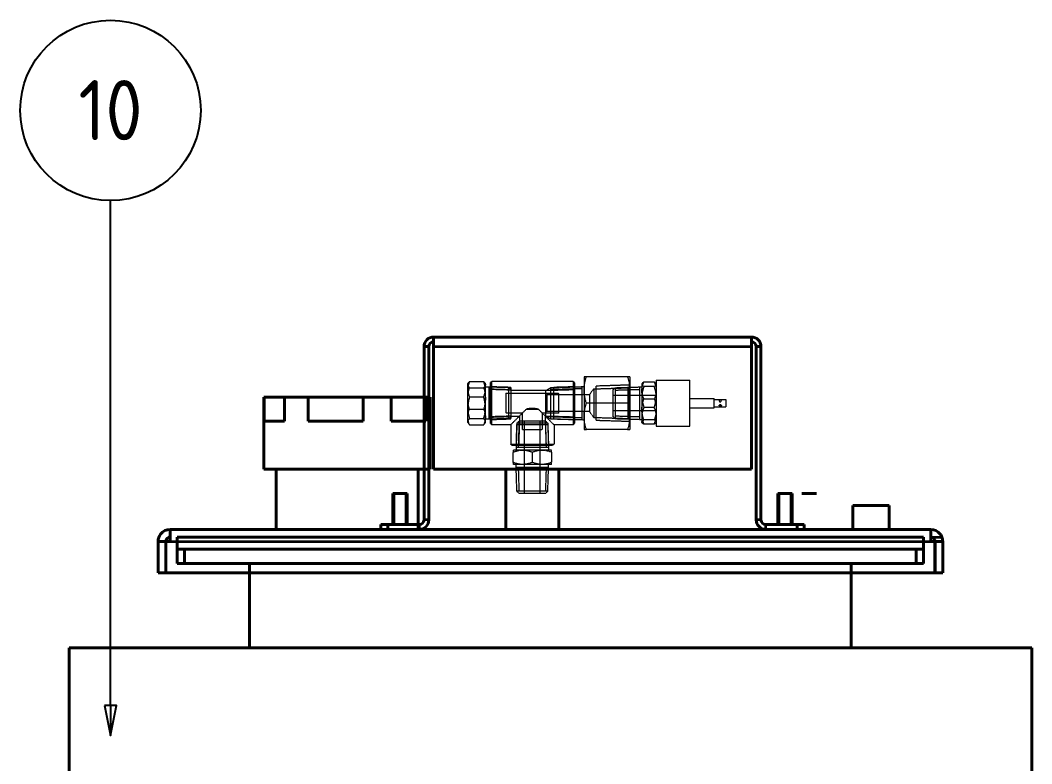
# Model space of a CAD drawing. Header units: millimetres. Extents: x 9486 to 14955, y -8999 to 1872.
# Drawn here: x 12359.9 to 12780.2, y -7666.6 to -7357.5 of the extents above; entities that cross this region are included whole.
import ezdxf

# ---------------------------------------------------------------- set-up
doc = ezdxf.new("R2010")
doc.units = ezdxf.units.MM
doc.linetypes.add('DASHED', pattern=[0.2067, 0.1654, -0.0413])
for name, color, linetype, lineweight in [('가려진 것(ISO)', 2, 'DASHED', 18), ('가시적인 것(ISO)', 3, 'Continuous', 40), ('가시적인 좁은 것(ISO)', 3, 'Continuous', 35), ('기호(ISO)', 5, 'Continuous', 25)]:
    doc.layers.add(name, color=color, linetype=linetype, lineweight=lineweight)
doc.styles.add('부품번호텍스트_PSTEK_POSCO', font='isocp.shx')

# ---------------------------------------------------------------- blocks, each defined once
blk = doc.blocks.new('A$C56A2788B')
at = {"layer": '가시적인 것(ISO)'}
for p, q in [((-83.5, 98), (48.5, 98)), ((-83.5, 98), (-83.5, 94)), ((48.5, 94), (48.5, 98)), ((-85.5, 94), (-87.5, 94)), ((-87.5, 94), (-87.5, 22)), ((-85.5, 22), (-85.5, 94)), ((-83.5, 43), (-83.5, 94)), ((48.5, 94), (48.5, 43)), ((52.5, 94), (50.5, 94)), ((50.5, 22), (50.5, 94)), ((52.5, 22), (52.5, 94)), ((51.82, 73), (50, 73)), ((50, 43), (50, 73)), ((51.82, 73), (66.16, 73)), ((51.82, 63), (51.82, 73)), ((66.16, 73), (66.16, 63)), ((77.73, 73), (66.16, 73)), ((77.73, 73), (100.64, 73)), ((77.73, 63), (77.73, 73)), ((100.64, 73), (100.64, 63)), ((110.41, 73), (100.64, 73)), ((110.41, 73), (118.98, 73)), ((110.41, 63), (110.41, 73)), ((118.98, 73), (118.98, 63)), ((119, 73), (118.98, 73)), ((119, 43), (119, 73)), ((51.82, 63), (66.16, 63)), ((77.73, 63), (100.64, 63)), ((110.41, 63), (118.98, 63)), ((48.5, 43), (-83.5, 43)), ((-3.5, 18), (-3.5, 43)), ((18.5, 18), (18.5, 43)), ((50, 43), (119, 43)), ((55, 18), (55, 43)), ((114, 18), (114, 43)), ((-94.5, 33), (-100.5, 33)), ((-100.5, 20), (-100.5, 33)), ((-94.5, 20), (-94.5, 33)), ((65.5, 33), (59.5, 33)), ((59.5, 20), (59.5, 33)), ((65.5, 20), (65.5, 33)), ((-125.7, 28), (-140.7, 28)), ((-140.7, 18), (-140.7, 28)), ((-125.7, 18), (-125.7, 28)), ((-158, 18), (158, 18)), ((-102.5, 20), (-105.5, 20)), ((-105.5, 20), (-105.5, 18)), ((-102.5, 18), (-102.5, 20)), ((-102.5, 20), (-89.5, 20)), ((67.5, 20), (54.5, 20)), ((70.5, 20), (67.5, 20)), ((67.5, 20), (67.5, 18)), ((70.5, 18), (70.5, 20)), ((-159.8, 13), (-163, 13)), ((-163, 13), (-163, 0)), ((-159.8, 0), (-159.8, 13)), ((-158, 13), (-159.73, 13)), ((-159.73, 13), (-159.73, 0)), ((159.73, 13), (158, 13)), ((159.73, 13), (159.73, 0)), ((159.8, 0), (159.8, 13)), ((159.8, 13), (163, 13)), ((163, 13), (163, 0)), ((-163, 0), (-159.8, 0)), ((159.73, 0), (-159.73, 0)), ((163, 0), (159.8, 0))]:
    blk.add_line(p, q, dxfattribs=at)
for centre, radius, start, end in [((-83.5, 94), 4, 90, 180), ((48.5, 94), 4, 0, 90), ((-83.5, 94), 2, 90, 180), ((48.5, 94), 2, 0, 90), ((-89.5, 22), 4, 270, 0), ((-89.5, 22), 2, 270, 0), ((54.5, 22), 4, 180, 270), ((54.5, 22), 2, 180, 270)]:
    blk.add_arc(centre, radius, start, end, dxfattribs=at)
for points, knots in [([(-158, 18), (-159.51, 18), (-160.99, 17.28), (-161.93, 16.1), (-162.24, 15.7), (-162.49, 15.27), (-162.66, 14.8)], [0, 0, 0, 0, 0.5750446, 0.5750446, 0.5750446, 0.7655534, 0.7655534, 0.7655534, 0.7655534]), ([(-158, 18), (-158, 17.71), (-158, 17.28), (-158, 16.1), (-158, 15.7), (-158, 15.27), (-158, 14.8)], [0, 0, 0, 0, 0.5750446, 0.5750446, 0.5750446, 0.7655534, 0.7655534, 0.7655534, 0.7655534]), ([(158, 18), (158, 17.71), (158, 17.28), (158, 16.1), (158, 15.7), (158, 15.27), (158, 14.8)], [0, 0, 0, 0, 0.5750446, 0.5750446, 0.5750446, 0.7655534, 0.7655534, 0.7655534, 0.7655534]), ([(158, 18), (159.51, 18), (160.99, 17.28), (161.93, 16.1), (162.62, 15.22), (163, 14.11), (163, 13)], [0, 0, 0, 0, 0.575045, 0.575045, 0.575045, 1, 1, 1, 1]), ([(-159.8, 13), (-159.8, 13.7), (-159.35, 14.38), (-158.71, 14.65), (-158.49, 14.75), (-158.24, 14.8), (-158, 14.8)], [-1, -1, -1, -1, -0.257621, -0.257621, -0.257621, 0, 0, 0, 0]), ([(159.8, 13), (159.8, 13.7), (159.35, 14.38), (158.71, 14.65), (158.49, 14.75), (158.24, 14.8), (158, 14.8)], [-1, -1, -1, -1, -0.257621, -0.257621, -0.257621, 0, 0, 0, 0])]:
    blk.add_open_spline(points, degree=3, knots=knots, dxfattribs=at)
for points in [[(-162.66, 14.8), (-162.89, 14.23), (-163, 13.61), (-163, 13)], [(-158, 14.8), (-158, 14.23), (-158, 13.61), (-158, 13)], [(158, 14.8), (158, 14.23), (158, 13.61), (158, 13)]]:
    blk.add_open_spline(points, degree=3, dxfattribs=at)
at = {"layer": '가시적인 좁은 것(ISO)'}
for p, q in [((48.5, 94), (-83.5, 94)), ((-99.9, 33), (-99.9, 20)), ((-95.1, 20), (-95.1, 33)), ((60.1, 33), (60.1, 20)), ((64.9, 20), (64.9, 33)), ((-87.5, 22), (-85.5, 22)), ((50.5, 22), (52.5, 22)), ((-89.5, 18), (-89.5, 20)), ((54.5, 20), (54.5, 18)), ((-158, 14.8), (-162.66, 14.8)), ((158, 13), (-158, 13))]:
    blk.add_line(p, q, dxfattribs=at)
blk = doc.blocks.new('A$C74B527A4')
at = {"layer": '가시적인 것(ISO)'}
for p, q in [((-200, -555.7), (-200, -31.2)), ((-200, -31.2), (200, -31.2)), ((200, -555.7), (200, -31.2))]:
    blk.add_line(p, q, dxfattribs=at)

msp = doc.modelspace()

# ---------------------------------------------------------------- linework, layer by layer
at = {"layer": '가려진 것(ISO)'}
for p, q in [((12594.198, -7505.689), (12594.198, -7511.189)), ((12612.216, -7505.689), (12595.181, -7505.689)), ((12613.198, -7505.689), (12613.198, -7511.189)), ((12545.864, -7508.689), (12546.047, -7508.373)), ((12545.864, -7508.992), (12545.864, -7508.689)), ((12545.864, -7514.731), (12545.864, -7508.992)), ((12546.579, -7507.732), (12552.473, -7507.732)), ((12553.198, -7508.708), (12553.005, -7508.373)), ((12553.198, -7524.67), (12553.198, -7508.708)), ((12562.981, -7510.27), (12553.198, -7509.965)), ((12554.761, -7523.364), (12554.761, -7510.013)), ((12555.198, -7508.189), (12555.698, -7507.689)), ((12555.198, -7508.189), (12555.198, -7525.189)), ((12563.806, -7510.149), (12555.198, -7509.88)), ((12555.698, -7507.689), (12555.698, -7525.689)), ((12589.698, -7507.689), (12555.698, -7507.689)), ((12563.806, -7510.149), (12563.806, -7523.228)), ((12580.288, -7510.232), (12594.198, -7509.798)), ((12590.198, -7509.88), (12581.59, -7510.149)), ((12581.59, -7523.228), (12581.59, -7510.149)), ((12589.698, -7507.689), (12589.698, -7525.689)), ((12590.198, -7508.189), (12589.698, -7507.689)), ((12590.198, -7508.189), (12590.198, -7525.189)), ((12593.205, -7509.829), (12593.205, -7523.548)), ((12613.198, -7509.157), (12599.192, -7509.595)), ((12599.192, -7523.783), (12599.192, -7509.595)), ((12607.082, -7510.27), (12618.198, -7509.923)), ((12612.561, -7510.307), (12613.198, -7509.939)), ((12612.982, -7507.809), (12613.198, -7507.684)), ((12612.982, -7507.809), (12612.982, -7525.569)), ((12613.198, -7507.934), (12612.982, -7507.809)), ((12617.203, -7509.954), (12617.203, -7523.424)), ((12618.198, -7508.689), (12618.303, -7508.54)), ((12618.198, -7508.689), (12618.198, -7511.445)), ((12623.332, -7507.957), (12619.065, -7507.957)), ((12623.332, -7509.713), (12619.065, -7509.713)), ((12624.198, -7508.689), (12624.094, -7508.54)), ((12624.198, -7507.189), (12624.198, -7526.189)), ((12624.198, -7507.189), (12638.198, -7507.189)), ((12638.198, -7526.189), (12638.198, -7507.189)), ((12546.579, -7510.253), (12552.473, -7510.253)), ((12552.473, -7514.168), (12546.579, -7514.168)), ((12562.981, -7511.126), (12554.761, -7510.87)), ((12563.806, -7511.278), (12555.198, -7511.009)), ((12561.698, -7512.566), (12561.698, -7520.812)), ((12561.698, -7512.566), (12583.698, -7512.566)), ((12562.981, -7523.108), (12562.981, -7510.27)), ((12563.864, -7511.154), (12562.981, -7510.27)), ((12563.806, -7511.329), (12581.59, -7511.329)), ((12563.864, -7522.224), (12563.864, -7511.154)), ((12578.198, -7511.439), (12580.288, -7510.232)), ((12578.198, -7511.439), (12578.198, -7521.939)), ((12578.698, -7513.189), (12578.198, -7512.689)), ((12578.698, -7513.189), (12578.698, -7520.189)), ((12596.43, -7513.189), (12578.698, -7513.189)), ((12580.288, -7510.232), (12580.288, -7523.145)), ((12593.205, -7510.686), (12580.288, -7511.089)), ((12581.59, -7511.278), (12590.198, -7511.009)), ((12583.698, -7520.812), (12583.698, -7512.566)), ((12594.198, -7511.189), (12594.198, -7522.189)), ((12596.43, -7513.189), (12598.198, -7510.755)), ((12596.43, -7513.189), (12596.43, -7520.189)), ((12598.198, -7510.755), (12612.561, -7510.307)), ((12598.198, -7510.755), (12598.198, -7522.623)), ((12606.198, -7511.154), (12607.082, -7510.27)), ((12606.198, -7511.154), (12606.198, -7522.224)), ((12624.198, -7513.439), (12606.198, -7513.439)), ((12607.082, -7510.27), (12607.082, -7523.108)), ((12607.082, -7510.27), (12607.082, -7523.108)), ((12617.203, -7511.083), (12607.082, -7511.399)), ((12612.561, -7523.071), (12612.561, -7510.307)), ((12613.198, -7511.189), (12613.198, -7522.189)), ((12618.198, -7511.445), (12618.198, -7519.299)), ((12545.864, -7522.428), (12545.864, -7514.731)), ((12612.216, -7516.689), (12595.181, -7516.689)), ((12619.065, -7514.933), (12623.332, -7514.933)), ((12623.332, -7518.445), (12619.065, -7518.445)), ((12638.198, -7514.689), (12648.198, -7514.689)), ((12648.198, -7518.689), (12648.198, -7514.689)), ((12648.198, -7515.189), (12653.198, -7515.189)), ((12648.198, -7518.189), (12653.198, -7518.189)), ((12653.198, -7518.189), (12653.198, -7515.189)), ((12545.864, -7524.689), (12545.864, -7522.428)), ((12546.579, -7519.21), (12552.473, -7519.21)), ((12554.761, -7522.508), (12562.981, -7522.251)), ((12563.806, -7522.099), (12555.198, -7522.368)), ((12568.575, -7520.812), (12561.698, -7520.812)), ((12563.864, -7522.224), (12562.981, -7523.108)), ((12568.575, -7520.812), (12563.698, -7525.689)), ((12563.806, -7522.048), (12567.339, -7522.048)), ((12567.339, -7522.048), (12567.339, -7525.581)), ((12570.198, -7519.189), (12568.575, -7520.812)), ((12568.575, -7527.689), (12568.575, -7520.812)), ((12570.198, -7519.189), (12575.198, -7519.189)), ((12575.198, -7519.189), (12576.822, -7520.812)), ((12576.822, -7520.812), (12576.822, -7527.689)), ((12583.698, -7520.812), (12576.822, -7520.812)), ((12581.698, -7525.689), (12576.822, -7520.812)), ((12578.058, -7522.048), (12578.058, -7525.581)), ((12578.058, -7522.048), (12581.59, -7522.048)), ((12578.698, -7520.189), (12578.198, -7520.689)), ((12578.198, -7521.939), (12580.288, -7523.145)), ((12596.43, -7520.189), (12578.698, -7520.189)), ((12580.288, -7522.289), (12593.205, -7522.692)), ((12581.59, -7522.099), (12590.198, -7522.368)), ((12594.198, -7522.189), (12594.198, -7527.689)), ((12596.43, -7520.189), (12598.198, -7522.623)), ((12598.198, -7522.623), (12612.561, -7523.071)), ((12624.198, -7519.939), (12606.198, -7519.939)), ((12606.198, -7522.224), (12607.082, -7523.108)), ((12607.082, -7521.978), (12617.203, -7522.294)), ((12613.198, -7522.189), (12613.198, -7527.689)), ((12618.198, -7519.299), (12618.198, -7524.543)), ((12638.198, -7518.689), (12648.198, -7518.689)), ((12545.864, -7524.689), (12546.047, -7525.004)), ((12546.579, -7523.125), (12552.473, -7523.125)), ((12546.579, -7525.646), (12552.473, -7525.646)), ((12553.198, -7524.67), (12553.005, -7525.004)), ((12562.981, -7523.108), (12553.198, -7523.413)), ((12555.198, -7523.497), (12563.806, -7523.228)), ((12555.198, -7525.189), (12555.698, -7525.689)), ((12563.698, -7525.689), (12555.698, -7525.689)), ((12563.698, -7525.689), (12563.698, -7533.689)), ((12566.159, -7525.581), (12565.89, -7534.189)), ((12566.28, -7525.072), (12565.933, -7536.189)), ((12566.159, -7525.581), (12579.238, -7525.581)), ((12567.163, -7524.189), (12566.28, -7525.072)), ((12579.117, -7525.072), (12566.28, -7525.072)), ((12567.164, -7524.194), (12566.82, -7535.194)), ((12567.288, -7525.581), (12567.019, -7534.189)), ((12578.234, -7524.189), (12567.163, -7524.189)), ((12569.448, -7554.189), (12569.448, -7524.189)), ((12575.948, -7554.189), (12575.948, -7524.189)), ((12578.109, -7525.581), (12578.378, -7534.189)), ((12578.577, -7535.194), (12578.233, -7524.194)), ((12578.234, -7524.189), (12579.117, -7525.072)), ((12579.117, -7525.072), (12579.464, -7536.189)), ((12579.507, -7534.189), (12579.238, -7525.581)), ((12580.288, -7523.145), (12594.198, -7523.579)), ((12581.59, -7523.228), (12590.198, -7523.497)), ((12581.698, -7525.689), (12581.698, -7533.689)), ((12589.698, -7525.689), (12581.698, -7525.689)), ((12590.198, -7525.189), (12589.698, -7525.689)), ((12599.192, -7523.783), (12613.198, -7524.22)), ((12607.082, -7523.108), (12618.198, -7523.455)), ((12612.561, -7523.071), (12613.198, -7523.439)), ((12613.198, -7525.444), (12612.982, -7525.569)), ((12612.982, -7525.569), (12613.198, -7525.694)), ((12618.198, -7524.543), (12618.198, -7524.689)), ((12618.198, -7524.689), (12618.303, -7524.837)), ((12623.332, -7523.665), (12619.065, -7523.665)), ((12623.332, -7525.421), (12619.065, -7525.421)), ((12624.198, -7524.689), (12624.094, -7524.837)), ((12624.198, -7526.189), (12638.198, -7526.189)), ((12568.575, -7527.689), (12576.822, -7527.689)), ((12612.216, -7527.689), (12595.181, -7527.689)), ((12563.698, -7533.689), (12581.698, -7533.689)), ((12564.198, -7534.189), (12563.698, -7533.689)), ((12564.198, -7534.189), (12581.198, -7534.189)), ((12579.433, -7535.194), (12565.964, -7535.194)), ((12581.198, -7534.189), (12581.698, -7533.689)), ((12568.698, -7536.189), (12564.698, -7536.189)), ((12564.698, -7541.322), (12564.698, -7537.055)), ((12576.698, -7536.189), (12568.698, -7536.189)), ((12572.698, -7541.322), (12572.698, -7537.055)), ((12580.698, -7536.189), (12576.698, -7536.189)), ((12580.698, -7537.055), (12580.698, -7541.322)), ((12568.698, -7542.189), (12564.698, -7542.189)), ((12566.28, -7553.305), (12565.933, -7542.189)), ((12565.968, -7543.305), (12579.429, -7543.305)), ((12566.824, -7543.305), (12567.136, -7553.305)), ((12576.698, -7542.189), (12568.698, -7542.189)), ((12580.698, -7542.189), (12576.698, -7542.189)), ((12578.261, -7553.305), (12578.573, -7543.305)), ((12579.117, -7553.305), (12579.464, -7542.189)), ((12579.117, -7553.305), (12566.28, -7553.305)), ((12567.163, -7554.189), (12566.28, -7553.305)), ((12578.234, -7554.189), (12567.163, -7554.189)), ((12578.234, -7554.189), (12579.117, -7553.305))]:
    msp.add_line(p, q, dxfattribs=at)
for points, weights in [([(12595.181, -7505.689), (12594.198, -7505.689), (12594.198, -7505.689)], [1.00615079326, 1.04114207867, 1]), ([(12594.198, -7511.189), (12594.198, -7508.636), (12595.181, -7505.689)], [1, 1.04114207867, 1.00615079326]), ([(12613.198, -7505.689), (12613.198, -7505.689), (12612.216, -7505.689)], [1, 1.04114207867, 1.00615079326]), ([(12612.216, -7505.689), (12613.198, -7508.636), (12613.198, -7511.189)], [1.00615079326, 1.04114207867, 1]), ([(12545.864, -7508.992), (12545.864, -7508.407), (12546.579, -7507.732)], [1, 1.0379548493, 1]), ([(12546.579, -7507.732), (12545.864, -7509.456), (12545.864, -7510.95)], [1, 1.0379548493, 1]), ([(12546.579, -7510.253), (12545.864, -7509.578), (12545.864, -7508.992)], [1, 1.0379548493, 1]), ([(12552.473, -7507.732), (12553.806, -7508.992), (12552.473, -7510.253)], [1, 1.15470053838, 1]), ([(12552.473, -7514.168), (12553.806, -7510.95), (12552.473, -7507.732)], [1, 1.15470053838, 1]), ([(12618.198, -7511.445), (12618.198, -7509.826), (12619.065, -7507.957)], [1, 1.04314139574, 1.01001874936]), ([(12619.065, -7507.957), (12618.198, -7508.427), (12618.198, -7508.835)], [1.01001874936, 1.04314139574, 1]), ([(12618.198, -7508.835), (12618.198, -7509.242), (12619.065, -7509.713)], [1, 1.04314139574, 1.01001874936]), ([(12619.065, -7509.713), (12618.198, -7512.053), (12618.198, -7514.079)], [1.01001874936, 1.04314139574, 1]), ([(12623.332, -7507.957), (12624.198, -7509.826), (12624.198, -7511.445)], [1.01001874936, 1.04314139574, 1]), ([(12624.198, -7508.835), (12624.198, -7508.427), (12623.332, -7507.957)], [1, 1.04314139574, 1.01001874936]), ([(12623.332, -7509.713), (12624.198, -7509.242), (12624.198, -7508.835)], [1.01001874936, 1.04314139574, 1]), ([(12624.198, -7514.079), (12624.198, -7512.053), (12623.332, -7509.713)], [1, 1.04314139574, 1.01001874936]), ([(12545.864, -7514.731), (12545.864, -7512.653), (12546.579, -7510.253)], [1, 1.0379548493, 1]), ([(12545.864, -7510.95), (12545.864, -7512.443), (12546.579, -7514.168)], [1, 1.0379548493, 1]), ([(12546.579, -7514.168), (12545.864, -7516.568), (12545.864, -7518.646)], [1, 1.0379548493, 1]), ([(12552.473, -7510.253), (12553.806, -7514.731), (12552.473, -7519.21)], [1, 1.15470053838, 1]), ([(12552.473, -7523.125), (12553.806, -7518.646), (12552.473, -7514.168)], [1, 1.15470053838, 1]), ([(12595.181, -7516.689), (12594.198, -7513.741), (12594.198, -7511.189)], [1.00615079326, 1.04114207867, 1]), ([(12613.198, -7511.189), (12613.198, -7513.741), (12612.216, -7516.689)], [1, 1.04114207867, 1.00615079326]), ([(12619.065, -7514.933), (12618.198, -7513.063), (12618.198, -7511.445)], [1.01001874936, 1.04314139574, 1]), ([(12618.198, -7514.079), (12618.198, -7516.105), (12619.065, -7518.445)], [1, 1.04314139574, 1.01001874936]), ([(12624.198, -7511.445), (12624.198, -7513.063), (12623.332, -7514.933)], [1, 1.04314139574, 1.01001874936]), ([(12623.332, -7518.445), (12624.198, -7516.105), (12624.198, -7514.079)], [1.01001874936, 1.04314139574, 1]), ([(12546.579, -7519.21), (12545.864, -7516.81), (12545.864, -7514.731)], [1, 1.0379548493, 1]), ([(12594.198, -7522.189), (12594.198, -7519.636), (12595.181, -7516.689)], [1, 1.04114207867, 1.00615079326]), ([(12612.216, -7516.689), (12613.198, -7519.636), (12613.198, -7522.189)], [1.00615079326, 1.04114207867, 1]), ([(12618.198, -7519.299), (12618.198, -7517.272), (12619.065, -7514.933)], [1, 1.04314139574, 1.01001874936]), ([(12619.065, -7518.445), (12618.198, -7520.314), (12618.198, -7521.933)], [1.01001874936, 1.04314139574, 1]), ([(12623.332, -7514.933), (12624.198, -7517.272), (12624.198, -7519.299)], [1.01001874936, 1.04314139574, 1]), ([(12624.198, -7521.933), (12624.198, -7520.314), (12623.332, -7518.445)], [1, 1.04314139574, 1.01001874936]), ([(12545.864, -7518.646), (12545.864, -7520.725), (12546.579, -7523.125)], [1, 1.0379548493, 1]), ([(12545.864, -7522.428), (12545.864, -7520.934), (12546.579, -7519.21)], [1, 1.0379548493, 1]), ([(12546.579, -7525.646), (12545.864, -7523.921), (12545.864, -7522.428)], [1, 1.0379548493, 1]), ([(12552.473, -7519.21), (12553.806, -7522.428), (12552.473, -7525.646)], [1, 1.15470053838, 1]), ([(12595.181, -7527.689), (12594.198, -7524.741), (12594.198, -7522.189)], [1.00615079326, 1.04114207867, 1]), ([(12613.198, -7522.189), (12613.198, -7524.741), (12612.216, -7527.689)], [1, 1.04114207867, 1.00615079326]), ([(12619.065, -7523.665), (12618.198, -7521.325), (12618.198, -7519.299)], [1.01001874936, 1.04314139574, 1]), ([(12618.198, -7521.933), (12618.198, -7523.552), (12619.065, -7525.421)], [1, 1.04314139574, 1.01001874936]), ([(12624.198, -7519.299), (12624.198, -7521.325), (12623.332, -7523.665)], [1, 1.04314139574, 1.01001874936]), ([(12623.332, -7525.421), (12624.198, -7523.552), (12624.198, -7521.933)], [1.01001874936, 1.04314139574, 1]), ([(12546.579, -7523.125), (12545.864, -7523.8), (12545.864, -7524.385)], [1, 1.0379548493, 1]), ([(12545.864, -7524.385), (12545.864, -7524.97), (12546.579, -7525.646)], [1, 1.0379548493, 1]), ([(12552.473, -7525.646), (12553.806, -7524.385), (12552.473, -7523.125)], [1, 1.15470053838, 1]), ([(12618.198, -7524.543), (12618.198, -7524.135), (12619.065, -7523.665)], [1, 1.04314139574, 1.01001874936]), ([(12619.065, -7525.421), (12618.198, -7524.95), (12618.198, -7524.543)], [1.01001874936, 1.04314139574, 1]), ([(12623.332, -7523.665), (12624.198, -7524.135), (12624.198, -7524.543)], [1.01001874936, 1.04314139574, 1]), ([(12624.198, -7524.543), (12624.198, -7524.95), (12623.332, -7525.421)], [1, 1.04314139574, 1.01001874936]), ([(12594.198, -7527.689), (12594.198, -7527.689), (12595.181, -7527.689)], [1, 1.04114207867, 1.00615079326]), ([(12612.216, -7527.689), (12613.198, -7527.689), (12613.198, -7527.689)], [1.00615079326, 1.04114207867, 1]), ([(12564.698, -7536.189), (12564.698, -7536.189), (12564.698, -7537.055)], [1, 1.04314139574, 1.01001874936]), ([(12564.698, -7537.055), (12566.842, -7536.189), (12568.698, -7536.189)], [1.01001874936, 1.04314139574, 1]), ([(12568.698, -7536.189), (12570.555, -7536.189), (12572.698, -7537.055)], [1, 1.04314139574, 1.01001874936]), ([(12572.698, -7537.055), (12574.842, -7536.189), (12576.698, -7536.189)], [1.01001874936, 1.04314139574, 1]), ([(12576.698, -7536.189), (12578.555, -7536.189), (12580.698, -7537.055)], [1, 1.04314139574, 1.01001874936]), ([(12580.698, -7537.055), (12580.698, -7536.189), (12580.698, -7536.189)], [1.01001874936, 1.04314139574, 1]), ([(12568.698, -7542.189), (12566.842, -7542.189), (12564.698, -7541.322)], [1, 1.04314139574, 1.01001874936]), ([(12564.698, -7541.322), (12564.698, -7542.189), (12564.698, -7542.189)], [1.01001874936, 1.04314139574, 1]), ([(12572.698, -7541.322), (12570.555, -7542.189), (12568.698, -7542.189)], [1.01001874936, 1.04314139574, 1]), ([(12576.698, -7542.189), (12574.842, -7542.189), (12572.698, -7541.322)], [1, 1.04314139574, 1.01001874936]), ([(12580.698, -7541.322), (12578.555, -7542.189), (12576.698, -7542.189)], [1.01001874936, 1.04314139574, 1]), ([(12580.698, -7542.189), (12580.698, -7542.189), (12580.698, -7541.322)], [1, 1.04314139574, 1.01001874936])]:
    msp.add_rational_spline(points, weights, degree=2, dxfattribs=at)
for points, knots in [([(12650.285, -7515.705), (12650.285, -7515.657), (12650.297, -7515.613), (12650.343, -7515.533), (12650.378, -7515.498), (12650.466, -7515.442), (12650.519, -7515.421), (12650.635, -7515.393), (12650.696, -7515.386), (12650.821, -7515.383), (12650.883, -7515.388), (12651.004, -7515.409), (12651.063, -7515.427), (12651.165, -7515.477), (12651.208, -7515.51), (12651.267, -7515.586), (12651.285, -7515.627), (12651.296, -7515.717), (12651.29, -7515.763), (12651.257, -7515.857), (12651.229, -7515.904), (12651.153, -7515.993), (12651.102, -7516.035), (12650.988, -7516.1), (12650.924, -7516.123), (12650.794, -7516.143), (12650.73, -7516.141), (12650.608, -7516.114), (12650.551, -7516.09), (12650.449, -7516.023), (12650.404, -7515.981), (12650.342, -7515.898), (12650.321, -7515.86), (12650.292, -7515.782), (12650.285, -7515.743), (12650.285, -7515.705)], [0, 0, 0, 0, 0.01910379, 0.01910379, 0.03855636, 0.03855636, 0.05822054, 0.05822054, 0.07710077, 0.07710077, 0.09574797, 0.09574797, 0.11568691, 0.11568691, 0.13628288, 0.13628288, 0.1550375, 0.1550375, 0.17290916, 0.17290916, 0.19131161, 0.19131161, 0.21151717, 0.21151717, 0.23186216, 0.23186216, 0.25102502, 0.25102502, 0.26955685, 0.26955685, 0.28886117, 0.28886117, 0.30380241, 0.30380241, 0.31874612, 0.31874612, 0.31874612, 0.31874612]), ([(12650.285, -7517.672), (12650.285, -7517.72), (12650.297, -7517.765), (12650.343, -7517.845), (12650.378, -7517.879), (12650.466, -7517.935), (12650.519, -7517.957), (12650.635, -7517.985), (12650.696, -7517.992), (12650.821, -7517.994), (12650.883, -7517.99), (12651.004, -7517.968), (12651.063, -7517.95), (12651.165, -7517.9), (12651.208, -7517.868), (12651.267, -7517.792), (12651.285, -7517.75), (12651.296, -7517.661), (12651.29, -7517.615), (12651.257, -7517.521), (12651.229, -7517.474), (12651.153, -7517.384), (12651.102, -7517.342), (12650.988, -7517.277), (12650.924, -7517.254), (12650.794, -7517.235), (12650.73, -7517.237), (12650.608, -7517.264), (12650.551, -7517.288), (12650.449, -7517.354), (12650.404, -7517.396), (12650.342, -7517.479), (12650.321, -7517.518), (12650.292, -7517.595), (12650.285, -7517.634), (12650.285, -7517.672)], [0, 0, 0, 0, 0.01910379, 0.01910379, 0.03855636, 0.03855636, 0.05822054, 0.05822054, 0.07710077, 0.07710077, 0.09574797, 0.09574797, 0.11568691, 0.11568691, 0.13628288, 0.13628288, 0.1550375, 0.1550375, 0.17290916, 0.17290916, 0.19131161, 0.19131161, 0.21151717, 0.21151717, 0.23186216, 0.23186216, 0.25102502, 0.25102502, 0.26955685, 0.26955685, 0.28886117, 0.28886117, 0.30380241, 0.30380241, 0.31874612, 0.31874612, 0.31874612, 0.31874612]), ([(12575.198, -7519.189), (12574.356, -7519.004), (12573.499, -7518.902), (12572.698, -7518.902), (12571.984, -7518.902), (12571.208, -7518.984), (12570.365, -7519.153), (12570.281, -7519.171), (12570.198, -7519.189)], [-0.24005255, -0.24005255, -0.24005255, -0.24005255, 0, 0, 0, 0.21429259, 0.21429259, 0.23783529, 0.23783529, 0.23783529, 0.23783529])]:
    msp.add_open_spline(points, degree=3, knots=knots, dxfattribs=at)
at = {"layer": '가시적인 것(ISO)'}
for p, q in [((12690.698, -7554.189), (12684.698, -7554.189)), ((12425.198, -7572.389), (12735.198, -7572.389)), ((12425.198, -7577.389), (12425.198, -7572.389)), ((12735.198, -7577.389), (12735.198, -7572.389)), ((12666.598, -7577.389), (12425.198, -7577.389)), ((12425.198, -7583.389), (12425.198, -7577.389)), ((12425.198, -7577.389), (12735.198, -7577.389)), ((12428.198, -7577.389), (12428.198, -7583.389)), ((12732.198, -7583.389), (12732.198, -7577.389)), ((12735.198, -7577.389), (12735.198, -7583.389)), ((12428.198, -7583.389), (12425.198, -7583.389)), ((12732.198, -7583.389), (12428.198, -7583.389)), ((12455.198, -7618.389), (12455.198, -7583.389)), ((12705.198, -7618.389), (12705.198, -7583.389)), ((12735.198, -7583.389), (12732.198, -7583.389))]:
    msp.add_line(p, q, dxfattribs=at)
at = {"layer": '기호(ISO)', "color": 7}
for p, q in [((12397.429, -7642.353), (12397.429, -7432.491)), ((12394.929, -7642.353), (12397.429, -7654.853)), ((12399.929, -7642.353), (12394.929, -7642.353)), ((12397.429, -7642.353), (12397.429, -7654.853)), ((12397.429, -7654.853), (12399.929, -7642.353))]:
    msp.add_line(p, q, dxfattribs=at)
at = {"layer": '기호(ISO)', "color": 7, "flags": 128}
msp.add_lwpolyline([(12394.929, -7642.353), (12397.429, -7654.853), (12399.929, -7642.353), (12394.929, -7642.353)], dxfattribs=at)
at = {"layer": '기호(ISO)'}
msp.add_circle((12397.429, -7394.991), 37.5, dxfattribs=at)
at = {"layer": '기호(ISO)', "color": 7}
msp.add_solid([(12394.929, -7642.353), (12397.429, -7654.853), (12399.929, -7642.353), (12394.929, -7642.353)], dxfattribs=at)

# ---------------------------------------------------------------- block references
at = {"xscale": -1}
msp.add_blockref('A$C56A2788B', (12580.198, -7587.189), dxfattribs=at)
msp.add_blockref('A$C74B527A4', (12580.198, -7587.189))

# ---------------------------------------------------------------- texts
at = {"layer": '기호(ISO)', "color": 7, "insert": (12397.429, -7394.872), "char_height": 25, "width": 11.03553, "attachment_point": 5, "style": '부품번호텍스트_PSTEK_POSCO'}
msp.add_mtext('10', dxfattribs=at)

doc.saveas('drawing.dxf')
